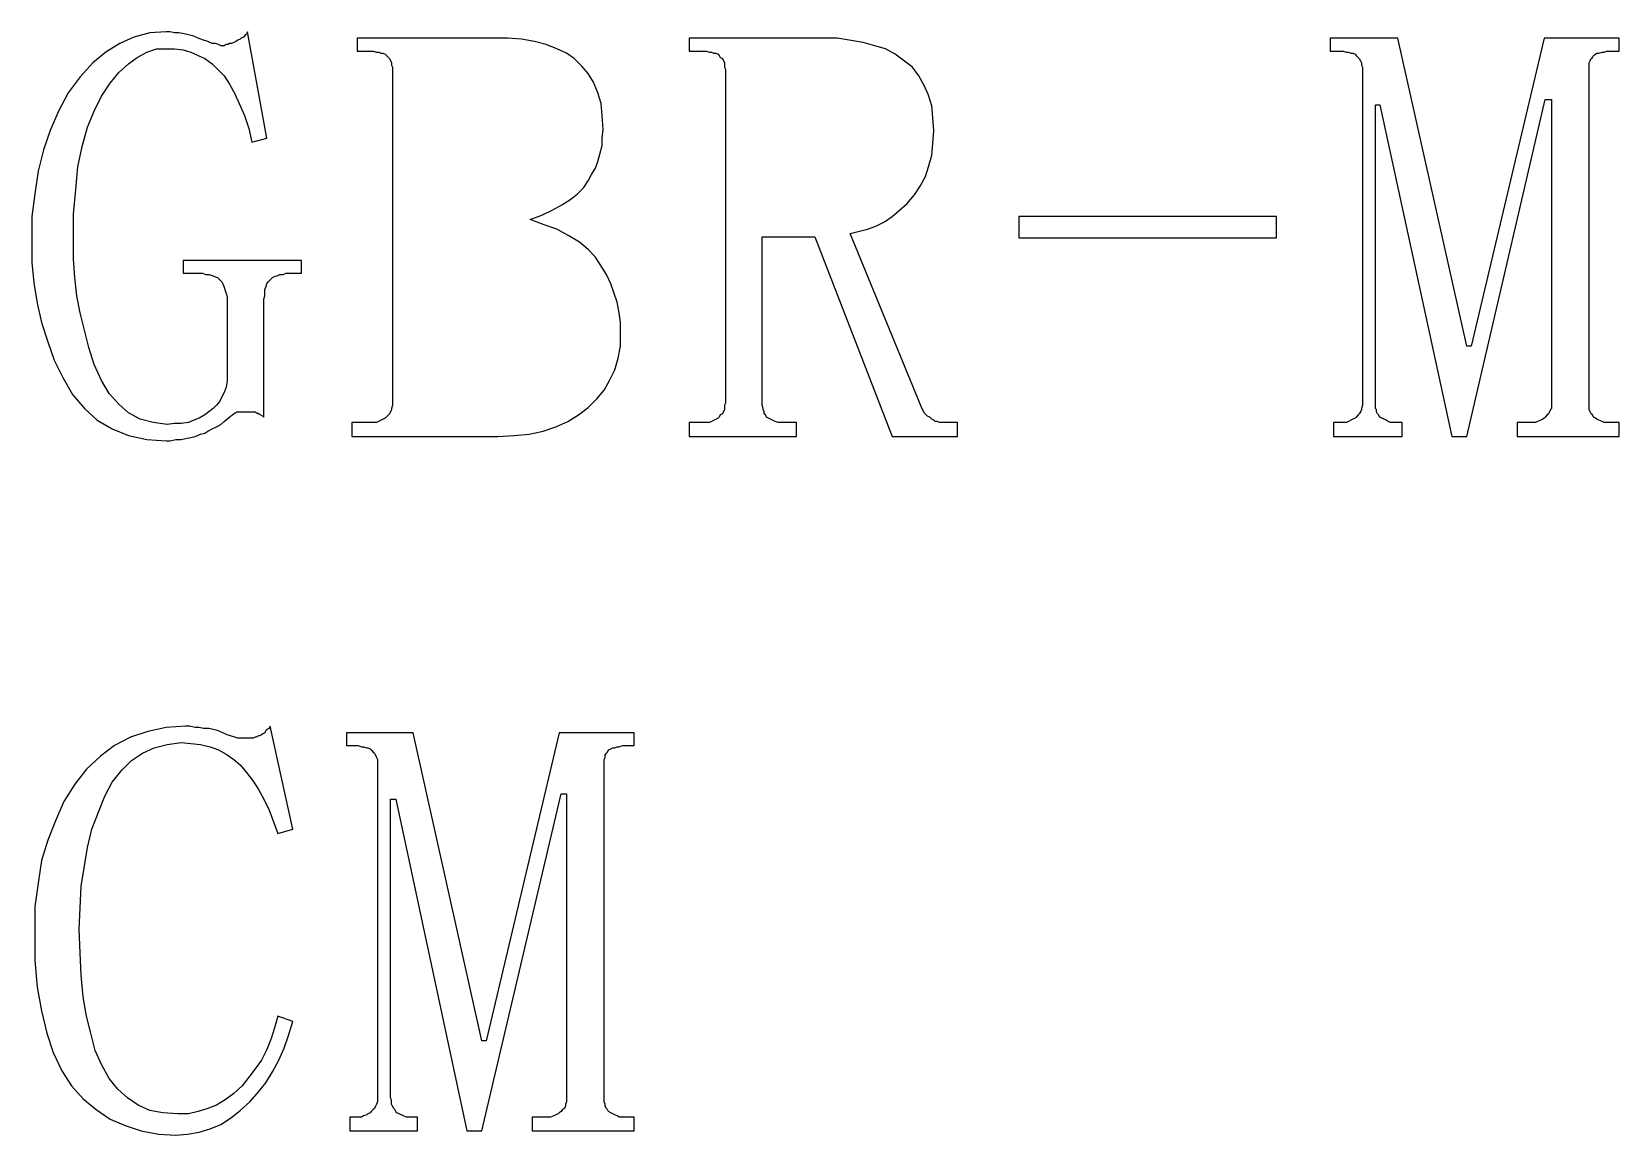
# Model space of a CAD drawing. Extents: x -275 to 275, y -225 to 225.
# Drawn here: x -222.71 to -207.93, y -186.5 to -176.22 of the extents above; entities that cross this region are included whole.
import ezdxf

# ---------------------------------------------------------------- set-up
doc = ezdxf.new("R2010")
doc.units = 0
doc.header["$MEASUREMENT"] = 0
doc.layers.get('0').update_dxf_attribs({"linetype": 'CONTINUOUS'})

msp = doc.modelspace()

# ---------------------------------------------------------------- linework, layer by layer
for points in [[(-221.55, -176.38), (-221.46, -176.38), (-221.46, -176.38), (-221.38, -176.38), (-221.38, -176.38), (-221.3, -176.39), (-221.3, -176.39), (-221.23, -176.41), (-221.23, -176.41), (-221.16, -176.44), (-221.16, -176.44), (-221.1, -176.47), (-221.1, -176.47), (-221.03, -176.52), (-221.03, -176.52), (-220.98, -176.57), (-220.98, -176.57), (-220.92, -176.63), (-220.92, -176.63), (-220.87, -176.71), (-220.87, -176.71), (-220.82, -176.8), (-220.82, -176.8), (-220.78, -176.89), (-220.78, -176.89), (-220.73, -177), (-220.73, -177), (-220.69, -177.12), (-220.69, -177.12), (-220.66, -177.25), (-220.66, -177.25), (-220.52, -177.21), (-220.52, -177.21), (-220.7, -176.22), (-220.7, -176.22), (-220.71, -176.24), (-220.71, -176.24), (-220.72, -176.25), (-220.72, -176.25), (-220.74, -176.27), (-220.74, -176.27), (-220.76, -176.28), (-220.76, -176.28), (-220.77, -176.29), (-220.77, -176.29), (-220.79, -176.3), (-220.79, -176.3), (-220.81, -176.31), (-220.81, -176.31), (-220.83, -176.32), (-220.83, -176.32), (-220.85, -176.33), (-220.85, -176.33), (-220.87, -176.33), (-220.87, -176.33), (-220.88, -176.34), (-220.88, -176.34), (-220.9, -176.34), (-220.9, -176.34), (-220.92, -176.35), (-220.92, -176.35), (-220.93, -176.35), (-220.93, -176.35), (-220.95, -176.35), (-220.95, -176.35), (-220.97, -176.34), (-220.97, -176.34), (-221, -176.33), (-221, -176.33), (-221.03, -176.33), (-221.03, -176.33), (-221.07, -176.31), (-221.07, -176.31), (-221.11, -176.3), (-221.11, -176.3), (-221.16, -176.28), (-221.16, -176.28), (-221.2, -176.26), (-221.2, -176.26), (-221.25, -176.25), (-221.25, -176.25), (-221.29, -176.24), (-221.29, -176.24), (-221.34, -176.23), (-221.34, -176.23), (-221.38, -176.23), (-221.38, -176.23), (-221.42, -176.22), (-221.42, -176.22), (-221.46, -176.22), (-221.46, -176.22), (-221.61, -176.23), (-221.61, -176.23), (-221.76, -176.27), (-221.76, -176.27), (-221.89, -176.33), (-221.89, -176.33), (-222.02, -176.41), (-222.02, -176.41), (-222.14, -176.51), (-222.14, -176.51), (-222.26, -176.64), (-222.26, -176.64), (-222.37, -176.79), (-222.37, -176.79), (-222.46, -176.96), (-222.46, -176.96), (-222.54, -177.14), (-222.54, -177.14), (-222.6, -177.32), (-222.6, -177.32), (-222.65, -177.52), (-222.65, -177.52), (-222.68, -177.73), (-222.68, -177.73), (-222.71, -177.94), (-222.71, -177.94), (-222.71, -178.17), (-222.71, -178.17), (-222.71, -178.37), (-222.71, -178.37), (-222.69, -178.56), (-222.69, -178.56), (-222.66, -178.75), (-222.66, -178.75), (-222.62, -178.93), (-222.62, -178.93), (-222.56, -179.11), (-222.56, -179.11), (-222.5, -179.28), (-222.5, -179.28), (-222.42, -179.44), (-222.42, -179.44), (-222.33, -179.6), (-222.33, -179.6), (-222.22, -179.73), (-222.22, -179.73), (-222.1, -179.84), (-222.1, -179.84), (-221.96, -179.92), (-221.96, -179.92), (-221.81, -179.98), (-221.81, -179.98), (-221.64, -180.02), (-221.64, -180.02), (-221.46, -180.03), (-221.46, -180.03), (-221.42, -180.03), (-221.42, -180.03), (-221.37, -180.02), (-221.37, -180.02), (-221.32, -180.02), (-221.32, -180.02), (-221.28, -180.01), (-221.28, -180.01), (-221.23, -180), (-221.23, -180), (-221.19, -179.99), (-221.19, -179.99), (-221.14, -179.97), (-221.14, -179.97), (-221.1, -179.96), (-221.1, -179.96), (-221.07, -179.94), (-221.07, -179.94), (-221.03, -179.92), (-221.03, -179.92), (-220.99, -179.9), (-220.99, -179.9), (-220.95, -179.88), (-220.95, -179.88), (-220.92, -179.85), (-220.92, -179.85), (-220.88, -179.82), (-220.88, -179.82), (-220.87, -179.81), (-220.87, -179.81), (-220.86, -179.8), (-220.86, -179.8), (-220.84, -179.79), (-220.84, -179.79), (-220.83, -179.78), (-220.83, -179.78), (-220.82, -179.77), (-220.82, -179.77), (-220.81, -179.77), (-220.81, -179.77), (-220.8, -179.76), (-220.8, -179.76), (-220.78, -179.76), (-220.78, -179.76), (-220.77, -179.76), (-220.77, -179.76), (-220.76, -179.76), (-220.76, -179.76), (-220.74, -179.76), (-220.74, -179.76), (-220.73, -179.76), (-220.73, -179.76), (-220.71, -179.76), (-220.71, -179.76), (-220.7, -179.76), (-220.7, -179.76), (-220.69, -179.76), (-220.69, -179.76), (-220.68, -179.76), (-220.68, -179.76), (-220.67, -179.76), (-220.67, -179.76), (-220.66, -179.76), (-220.66, -179.76), (-220.65, -179.76), (-220.65, -179.76), (-220.64, -179.76), (-220.64, -179.76), (-220.63, -179.76), (-220.63, -179.76), (-220.62, -179.77), (-220.62, -179.77), (-220.61, -179.77), (-220.61, -179.77), (-220.6, -179.78), (-220.6, -179.78), (-220.59, -179.78), (-220.59, -179.78), (-220.58, -179.79), (-220.58, -179.79), (-220.56, -179.8), (-220.56, -179.8), (-220.55, -179.81), (-220.55, -179.81), (-220.55, -178.71), (-220.55, -178.71), (-220.54, -178.68), (-220.54, -178.68), (-220.54, -178.65), (-220.54, -178.65), (-220.54, -178.62), (-220.54, -178.62), (-220.53, -178.6), (-220.53, -178.6), (-220.52, -178.57), (-220.52, -178.57), (-220.51, -178.55), (-220.51, -178.55), (-220.49, -178.53), (-220.49, -178.53), (-220.47, -178.51), (-220.47, -178.51), (-220.45, -178.5), (-220.45, -178.5), (-220.42, -178.49), (-220.42, -178.49), (-220.4, -178.48), (-220.4, -178.48), (-220.37, -178.48), (-220.37, -178.48), (-220.34, -178.47), (-220.34, -178.47), (-220.31, -178.47), (-220.31, -178.47), (-220.2, -178.47), (-220.2, -178.47), (-220.2, -178.35), (-220.2, -178.35), (-221.3, -178.35), (-221.3, -178.35), (-221.3, -178.47), (-221.3, -178.47), (-221.16, -178.47), (-221.16, -178.47), (-221.12, -178.47), (-221.12, -178.47), (-221.09, -178.48), (-221.09, -178.48), (-221.06, -178.48), (-221.06, -178.48), (-221.03, -178.49), (-221.03, -178.49), (-221.01, -178.5), (-221.01, -178.5), (-220.98, -178.51), (-220.98, -178.51), (-220.96, -178.53), (-220.96, -178.53), (-220.94, -178.55), (-220.94, -178.55), (-220.93, -178.57), (-220.93, -178.57), (-220.92, -178.6), (-220.92, -178.6), (-220.91, -178.63), (-220.91, -178.63), (-220.9, -178.66), (-220.9, -178.66), (-220.89, -178.69), (-220.89, -178.69), (-220.89, -178.72), (-220.89, -178.72), (-220.89, -179.47), (-220.89, -179.47), (-220.9, -179.53), (-220.9, -179.53), (-220.92, -179.58), (-220.92, -179.58), (-220.94, -179.62), (-220.94, -179.62), (-220.96, -179.66), (-220.96, -179.66), (-220.99, -179.7), (-220.99, -179.7), (-221.02, -179.73), (-221.02, -179.73), (-221.06, -179.76), (-221.06, -179.76), (-221.1, -179.79), (-221.1, -179.79), (-221.15, -179.82), (-221.15, -179.82), (-221.2, -179.84), (-221.2, -179.84), (-221.25, -179.86), (-221.25, -179.86), (-221.32, -179.87), (-221.32, -179.87), (-221.38, -179.87), (-221.38, -179.87), (-221.45, -179.88), (-221.45, -179.88), (-221.58, -179.86), (-221.58, -179.86), (-221.7, -179.83), (-221.7, -179.83), (-221.81, -179.77), (-221.81, -179.77), (-221.9, -179.69), (-221.9, -179.69), (-221.99, -179.59), (-221.99, -179.59), (-222.06, -179.47), (-222.06, -179.47), (-222.13, -179.32), (-222.13, -179.32), (-222.18, -179.16), (-222.18, -179.16), (-222.22, -179), (-222.22, -179), (-222.26, -178.84), (-222.26, -178.84), (-222.29, -178.68), (-222.29, -178.68), (-222.31, -178.51), (-222.31, -178.51), (-222.32, -178.34), (-222.32, -178.34), (-222.32, -178.17), (-222.32, -178.17), (-222.32, -177.92), (-222.32, -177.92), (-222.3, -177.69), (-222.3, -177.69), (-222.28, -177.48), (-222.28, -177.48), (-222.24, -177.29), (-222.24, -177.29), (-222.19, -177.11), (-222.19, -177.11), (-222.13, -176.96), (-222.13, -176.96), (-222.06, -176.82), (-222.06, -176.82), (-221.98, -176.7), (-221.98, -176.7), (-221.9, -176.6), (-221.9, -176.6), (-221.81, -176.52), (-221.81, -176.52), (-221.73, -176.46), (-221.73, -176.46), (-221.64, -176.41), (-221.64, -176.41), (-221.55, -176.38)], [(-218.28, -176.28), (-219.68, -176.28), (-219.68, -176.28), (-219.68, -176.4), (-219.68, -176.4), (-219.53, -176.4), (-219.53, -176.4), (-219.5, -176.41), (-219.5, -176.41), (-219.48, -176.41), (-219.48, -176.41), (-219.46, -176.42), (-219.46, -176.42), (-219.44, -176.42), (-219.44, -176.42), (-219.42, -176.43), (-219.42, -176.43), (-219.38, -176.47), (-219.38, -176.47), (-219.36, -176.51), (-219.36, -176.51), (-219.36, -176.53), (-219.36, -176.53), (-219.35, -176.55), (-219.35, -176.55), (-219.35, -179.7), (-219.35, -179.7), (-219.36, -179.73), (-219.36, -179.73), (-219.36, -179.74), (-219.36, -179.74), (-219.38, -179.78), (-219.38, -179.78), (-219.42, -179.82), (-219.42, -179.82), (-219.5, -179.86), (-219.5, -179.86), (-219.73, -179.86), (-219.73, -179.86), (-219.73, -179.99), (-219.73, -179.99), (-218.37, -179.99), (-218.37, -179.99), (-218.22, -179.98), (-218.22, -179.98), (-218.08, -179.97), (-218.08, -179.97), (-217.95, -179.94), (-217.95, -179.94), (-217.83, -179.9), (-217.83, -179.9), (-217.72, -179.85), (-217.72, -179.85), (-217.62, -179.79), (-217.62, -179.79), (-217.53, -179.72), (-217.53, -179.72), (-217.45, -179.64), (-217.45, -179.64), (-217.38, -179.56), (-217.38, -179.56), (-217.33, -179.47), (-217.33, -179.47), (-217.28, -179.37), (-217.28, -179.37), (-217.25, -179.26), (-217.25, -179.26), (-217.23, -179.15), (-217.23, -179.15), (-217.23, -178.93), (-217.23, -178.93), (-217.24, -178.84), (-217.24, -178.84), (-217.26, -178.74), (-217.26, -178.74), (-217.29, -178.65), (-217.29, -178.65), (-217.32, -178.57), (-217.32, -178.57), (-217.36, -178.48), (-217.36, -178.48), (-217.46, -178.32), (-217.46, -178.32), (-217.53, -178.25), (-217.53, -178.25), (-217.61, -178.18), (-217.61, -178.18), (-217.71, -178.12), (-217.71, -178.12), (-217.82, -178.06), (-217.82, -178.06), (-217.94, -178.02), (-217.94, -178.02), (-218.07, -177.97), (-218.07, -177.97), (-217.96, -177.93), (-217.96, -177.93), (-217.86, -177.88), (-217.86, -177.88), (-217.77, -177.83), (-217.77, -177.83), (-217.69, -177.78), (-217.69, -177.78), (-217.63, -177.73), (-217.63, -177.73), (-217.57, -177.67), (-217.57, -177.67), (-217.53, -177.61), (-217.53, -177.61), (-217.5, -177.55), (-217.5, -177.55), (-217.46, -177.49), (-217.46, -177.49), (-217.44, -177.43), (-217.44, -177.43), (-217.42, -177.36), (-217.42, -177.36), (-217.4, -177.28), (-217.4, -177.28), (-217.4, -177.21), (-217.4, -177.21), (-217.39, -177.13), (-217.39, -177.13), (-217.4, -177), (-217.4, -177), (-217.41, -176.89), (-217.41, -176.89), (-217.44, -176.79), (-217.44, -176.79), (-217.48, -176.69), (-217.48, -176.69), (-217.53, -176.61), (-217.53, -176.61), (-217.59, -176.54), (-217.59, -176.54), (-217.66, -176.47), (-217.66, -176.47), (-217.73, -176.42), (-217.73, -176.42), (-217.82, -176.38), (-217.82, -176.38), (-217.92, -176.34), (-217.92, -176.34), (-218.03, -176.31), (-218.03, -176.31), (-218.15, -176.29), (-218.15, -176.29), (-218.28, -176.28)], [(-215.21, -176.28), (-216.59, -176.28), (-216.59, -176.28), (-216.59, -176.4), (-216.59, -176.4), (-216.43, -176.4), (-216.43, -176.4), (-216.4, -176.41), (-216.4, -176.41), (-216.38, -176.41), (-216.38, -176.41), (-216.36, -176.42), (-216.36, -176.42), (-216.34, -176.42), (-216.34, -176.42), (-216.32, -176.43), (-216.32, -176.43), (-216.31, -176.44), (-216.31, -176.44), (-216.3, -176.46), (-216.3, -176.46), (-216.28, -176.47), (-216.28, -176.47), (-216.26, -176.51), (-216.26, -176.51), (-216.26, -176.55), (-216.26, -176.55), (-216.25, -176.57), (-216.25, -176.57), (-216.25, -179.68), (-216.25, -179.68), (-216.26, -179.7), (-216.26, -179.7), (-216.26, -179.74), (-216.26, -179.74), (-216.28, -179.78), (-216.28, -179.78), (-216.3, -179.79), (-216.3, -179.79), (-216.31, -179.81), (-216.31, -179.81), (-216.32, -179.82), (-216.32, -179.82), (-216.4, -179.86), (-216.4, -179.86), (-216.59, -179.86), (-216.59, -179.86), (-216.59, -179.99), (-216.59, -179.99), (-215.59, -179.99), (-215.59, -179.99), (-215.59, -179.86), (-215.59, -179.86), (-215.76, -179.86), (-215.76, -179.86), (-215.79, -179.85), (-215.79, -179.85), (-215.87, -179.81), (-215.87, -179.81), (-215.88, -179.79), (-215.88, -179.79), (-215.89, -179.78), (-215.89, -179.78), (-215.89, -179.76), (-215.89, -179.76), (-215.9, -179.74), (-215.9, -179.74), (-215.9, -179.73), (-215.9, -179.73), (-215.91, -179.7), (-215.91, -179.7), (-215.91, -178.13), (-215.91, -178.13), (-215.42, -178.13), (-215.42, -178.13), (-214.7, -179.99), (-214.7, -179.99), (-214.09, -179.99), (-214.09, -179.99), (-214.09, -179.86), (-214.09, -179.86), (-214.26, -179.86), (-214.26, -179.86), (-214.28, -179.85), (-214.28, -179.85), (-214.3, -179.85), (-214.3, -179.85), (-214.31, -179.84), (-214.31, -179.84), (-214.33, -179.83), (-214.33, -179.83), (-214.35, -179.81), (-214.35, -179.81), (-214.37, -179.8), (-214.37, -179.8), (-214.4, -179.77), (-214.4, -179.77), (-214.43, -179.71), (-214.43, -179.71), (-215.09, -178.1), (-215.09, -178.1), (-214.93, -178.06), (-214.93, -178.06), (-214.85, -178.03), (-214.85, -178.03), (-214.77, -177.99), (-214.77, -177.99), (-214.7, -177.94), (-214.7, -177.94), (-214.56, -177.82), (-214.56, -177.82), (-214.49, -177.74), (-214.49, -177.74), (-214.44, -177.66), (-214.44, -177.66), (-214.39, -177.57), (-214.39, -177.57), (-214.36, -177.48), (-214.36, -177.48), (-214.33, -177.37), (-214.33, -177.37), (-214.32, -177.26), (-214.32, -177.26), (-214.31, -177.14), (-214.31, -177.14), (-214.32, -177.02), (-214.32, -177.02), (-214.33, -176.91), (-214.33, -176.91), (-214.36, -176.81), (-214.36, -176.81), (-214.4, -176.72), (-214.4, -176.72), (-214.45, -176.63), (-214.45, -176.63), (-214.51, -176.55), (-214.51, -176.55), (-214.67, -176.43), (-214.67, -176.43), (-214.76, -176.38), (-214.76, -176.38), (-214.86, -176.35), (-214.86, -176.35), (-214.97, -176.32), (-214.97, -176.32), (-215.21, -176.28)], [(-208.21, -179.7), (-208.21, -179.68), (-208.21, -179.68), (-208.21, -176.57), (-208.21, -176.57), (-208.21, -176.55), (-208.21, -176.55), (-208.21, -176.53), (-208.21, -176.53), (-208.21, -176.51), (-208.21, -176.51), (-208.2, -176.49), (-208.2, -176.49), (-208.19, -176.47), (-208.19, -176.47), (-208.18, -176.46), (-208.18, -176.46), (-208.17, -176.44), (-208.17, -176.44), (-208.15, -176.43), (-208.15, -176.43), (-208.14, -176.42), (-208.14, -176.42), (-208.12, -176.42), (-208.12, -176.42), (-208.09, -176.41), (-208.09, -176.41), (-208.07, -176.41), (-208.07, -176.41), (-208.05, -176.4), (-208.05, -176.4), (-208.02, -176.4), (-208.02, -176.4), (-207.93, -176.4), (-207.93, -176.4), (-207.93, -176.28), (-207.93, -176.28), (-208.63, -176.28), (-208.63, -176.28), (-209.31, -179.15), (-209.31, -179.15), (-209.35, -179.15), (-209.35, -179.15), (-209.99, -176.28), (-209.99, -176.28), (-210.62, -176.28), (-210.62, -176.28), (-210.62, -176.4), (-210.62, -176.4), (-210.53, -176.4), (-210.53, -176.4), (-210.5, -176.4), (-210.5, -176.4), (-210.47, -176.41), (-210.47, -176.41), (-210.45, -176.41), (-210.45, -176.41), (-210.43, -176.42), (-210.43, -176.42), (-210.41, -176.42), (-210.41, -176.42), (-210.39, -176.43), (-210.39, -176.43), (-210.38, -176.44), (-210.38, -176.44), (-210.36, -176.46), (-210.36, -176.46), (-210.35, -176.47), (-210.35, -176.47), (-210.34, -176.49), (-210.34, -176.49), (-210.33, -176.51), (-210.33, -176.51), (-210.33, -176.53), (-210.33, -176.53), (-210.32, -176.55), (-210.32, -176.55), (-210.32, -176.57), (-210.32, -176.57), (-210.32, -179.68), (-210.32, -179.68), (-210.32, -179.7), (-210.32, -179.7), (-210.33, -179.73), (-210.33, -179.73), (-210.33, -179.74), (-210.33, -179.74), (-210.34, -179.76), (-210.34, -179.76), (-210.35, -179.78), (-210.35, -179.78), (-210.36, -179.79), (-210.36, -179.79), (-210.38, -179.81), (-210.38, -179.81), (-210.39, -179.82), (-210.39, -179.82), (-210.41, -179.83), (-210.41, -179.83), (-210.43, -179.84), (-210.43, -179.84), (-210.45, -179.85), (-210.45, -179.85), (-210.47, -179.86), (-210.47, -179.86), (-210.5, -179.86), (-210.5, -179.86), (-210.53, -179.86), (-210.53, -179.86), (-210.59, -179.86), (-210.59, -179.86), (-210.59, -179.99), (-210.59, -179.99), (-209.95, -179.99), (-209.95, -179.99), (-209.95, -179.86), (-209.95, -179.86), (-210, -179.86), (-210, -179.86), (-210.03, -179.86), (-210.03, -179.86), (-210.06, -179.86), (-210.06, -179.86), (-210.08, -179.85), (-210.08, -179.85), (-210.1, -179.84), (-210.1, -179.84), (-210.12, -179.83), (-210.12, -179.83), (-210.14, -179.82), (-210.14, -179.82), (-210.16, -179.81), (-210.16, -179.81), (-210.17, -179.79), (-210.17, -179.79), (-210.18, -179.78), (-210.18, -179.78), (-210.19, -179.76), (-210.19, -179.76), (-210.19, -179.74), (-210.19, -179.74), (-210.2, -179.73), (-210.2, -179.73), (-210.2, -179.7), (-210.2, -179.7), (-210.2, -179.68), (-210.2, -179.68), (-210.2, -176.9), (-210.2, -176.9), (-210.16, -176.9), (-210.16, -176.9), (-209.49, -179.99), (-209.49, -179.99), (-209.35, -179.99), (-209.35, -179.99), (-208.62, -176.85), (-208.62, -176.85), (-208.56, -176.85), (-208.56, -176.85), (-208.56, -179.68), (-208.56, -179.68), (-208.56, -179.7), (-208.56, -179.7), (-208.56, -179.73), (-208.56, -179.73), (-208.57, -179.74), (-208.57, -179.74), (-208.58, -179.76), (-208.58, -179.76), (-208.59, -179.78), (-208.59, -179.78), (-208.6, -179.79), (-208.6, -179.79), (-208.62, -179.81), (-208.62, -179.81), (-208.63, -179.82), (-208.63, -179.82), (-208.64, -179.83), (-208.64, -179.83), (-208.66, -179.84), (-208.66, -179.84), (-208.69, -179.85), (-208.69, -179.85), (-208.71, -179.86), (-208.71, -179.86), (-208.74, -179.86), (-208.74, -179.86), (-208.77, -179.86), (-208.77, -179.86), (-208.88, -179.86), (-208.88, -179.86), (-208.88, -179.99), (-208.88, -179.99), (-207.93, -179.99), (-207.93, -179.99), (-207.93, -179.86), (-207.93, -179.86), (-208.02, -179.86), (-208.02, -179.86), (-208.05, -179.86), (-208.05, -179.86), (-208.07, -179.86), (-208.07, -179.86), (-208.09, -179.85), (-208.09, -179.85), (-208.12, -179.84), (-208.12, -179.84), (-208.14, -179.83), (-208.14, -179.83), (-208.15, -179.82), (-208.15, -179.82), (-208.17, -179.81), (-208.17, -179.81), (-208.18, -179.79), (-208.18, -179.79), (-208.19, -179.78), (-208.19, -179.78), (-208.2, -179.76), (-208.2, -179.76), (-208.21, -179.74), (-208.21, -179.74), (-208.21, -179.73), (-208.21, -179.73), (-208.21, -179.7)], [(-213.52, -177.94), (-213.52, -178.14), (-213.52, -178.14), (-211.12, -178.14), (-211.12, -178.14), (-211.12, -177.94), (-211.12, -177.94), (-213.52, -177.94)], [(-221.53, -186.49), (-221.37, -186.5), (-221.37, -186.5), (-221.26, -186.49), (-221.26, -186.49), (-221.15, -186.47), (-221.15, -186.47), (-221.05, -186.44), (-221.05, -186.44), (-220.95, -186.4), (-220.95, -186.4), (-220.86, -186.34), (-220.86, -186.34), (-220.77, -186.27), (-220.77, -186.27), (-220.68, -186.19), (-220.68, -186.19), (-220.61, -186.11), (-220.61, -186.11), (-220.53, -186.01), (-220.53, -186.01), (-220.47, -185.91), (-220.47, -185.91), (-220.41, -185.8), (-220.41, -185.8), (-220.36, -185.69), (-220.36, -185.69), (-220.32, -185.57), (-220.32, -185.57), (-220.28, -185.44), (-220.28, -185.44), (-220.42, -185.39), (-220.42, -185.39), (-220.45, -185.5), (-220.45, -185.5), (-220.48, -185.6), (-220.48, -185.6), (-220.52, -185.7), (-220.52, -185.7), (-220.57, -185.8), (-220.57, -185.8), (-220.63, -185.88), (-220.63, -185.88), (-220.69, -185.96), (-220.69, -185.96), (-220.75, -186.04), (-220.75, -186.04), (-220.83, -186.11), (-220.83, -186.11), (-220.91, -186.17), (-220.91, -186.17), (-220.99, -186.22), (-220.99, -186.22), (-221.07, -186.25), (-221.07, -186.25), (-221.16, -186.28), (-221.16, -186.28), (-221.25, -186.3), (-221.25, -186.3), (-221.35, -186.3), (-221.35, -186.3), (-221.49, -186.29), (-221.49, -186.29), (-221.61, -186.27), (-221.61, -186.27), (-221.72, -186.22), (-221.72, -186.22), (-221.82, -186.15), (-221.82, -186.15), (-221.91, -186.07), (-221.91, -186.07), (-221.99, -185.97), (-221.99, -185.97), (-222.06, -185.84), (-222.06, -185.84), (-222.12, -185.71), (-222.12, -185.71), (-222.16, -185.55), (-222.16, -185.55), (-222.2, -185.39), (-222.2, -185.39), (-222.23, -185.21), (-222.23, -185.21), (-222.25, -185.01), (-222.25, -185.01), (-222.26, -184.8), (-222.26, -184.8), (-222.27, -184.58), (-222.27, -184.58), (-222.26, -184.38), (-222.26, -184.38), (-222.25, -184.18), (-222.25, -184.18), (-222.22, -183.99), (-222.22, -183.99), (-222.19, -183.82), (-222.19, -183.82), (-222.15, -183.65), (-222.15, -183.65), (-222.09, -183.49), (-222.09, -183.49), (-222.03, -183.34), (-222.03, -183.34), (-221.96, -183.21), (-221.96, -183.21), (-221.87, -183.1), (-221.87, -183.1), (-221.78, -183.01), (-221.78, -183.01), (-221.68, -182.94), (-221.68, -182.94), (-221.57, -182.89), (-221.57, -182.89), (-221.45, -182.86), (-221.45, -182.86), (-221.32, -182.84), (-221.32, -182.84), (-221.23, -182.85), (-221.23, -182.85), (-221.14, -182.86), (-221.14, -182.86), (-221.05, -182.88), (-221.05, -182.88), (-220.97, -182.91), (-220.97, -182.91), (-220.9, -182.95), (-220.9, -182.95), (-220.83, -183), (-220.83, -183), (-220.77, -183.05), (-220.77, -183.05), (-220.71, -183.12), (-220.71, -183.12), (-220.65, -183.2), (-220.65, -183.2), (-220.6, -183.28), (-220.6, -183.28), (-220.55, -183.37), (-220.55, -183.37), (-220.5, -183.47), (-220.5, -183.47), (-220.46, -183.58), (-220.46, -183.58), (-220.42, -183.69), (-220.42, -183.69), (-220.28, -183.65), (-220.28, -183.65), (-220.49, -182.69), (-220.49, -182.69), (-220.5, -182.71), (-220.5, -182.71), (-220.52, -182.72), (-220.52, -182.72), (-220.53, -182.73), (-220.53, -182.73), (-220.54, -182.75), (-220.54, -182.75), (-220.56, -182.76), (-220.56, -182.76), (-220.57, -182.77), (-220.57, -182.77), (-220.59, -182.78), (-220.59, -182.78), (-220.6, -182.78), (-220.6, -182.78), (-220.62, -182.79), (-220.62, -182.79), (-220.63, -182.79), (-220.63, -182.79), (-220.65, -182.8), (-220.65, -182.8), (-220.68, -182.8), (-220.68, -182.8), (-220.7, -182.8), (-220.7, -182.8), (-220.73, -182.8), (-220.73, -182.8), (-220.76, -182.8), (-220.76, -182.8), (-220.79, -182.8), (-220.79, -182.8), (-220.82, -182.79), (-220.82, -182.79), (-220.86, -182.78), (-220.86, -182.78), (-220.89, -182.77), (-220.89, -182.77), (-220.93, -182.75), (-220.93, -182.75), (-220.98, -182.73), (-220.98, -182.73), (-221.02, -182.72), (-221.02, -182.72), (-221.06, -182.71), (-221.06, -182.71), (-221.11, -182.71), (-221.11, -182.71), (-221.15, -182.7), (-221.15, -182.7), (-221.19, -182.7), (-221.19, -182.7), (-221.24, -182.69), (-221.24, -182.69), (-221.28, -182.69), (-221.28, -182.69), (-221.46, -182.7), (-221.46, -182.7), (-221.63, -182.74), (-221.63, -182.74), (-221.79, -182.79), (-221.79, -182.79), (-221.94, -182.87), (-221.94, -182.87), (-222.07, -182.97), (-222.07, -182.97), (-222.2, -183.09), (-222.2, -183.09), (-222.31, -183.23), (-222.31, -183.23), (-222.41, -183.39), (-222.41, -183.39), (-222.49, -183.57), (-222.49, -183.57), (-222.56, -183.75), (-222.56, -183.75), (-222.62, -183.94), (-222.62, -183.94), (-222.65, -184.15), (-222.65, -184.15), (-222.68, -184.37), (-222.68, -184.37), (-222.68, -184.59), (-222.68, -184.59), (-222.68, -184.87), (-222.68, -184.87), (-222.66, -185.12), (-222.66, -185.12), (-222.62, -185.34), (-222.62, -185.34), (-222.57, -185.55), (-222.57, -185.55), (-222.51, -185.73), (-222.51, -185.73), (-222.43, -185.9), (-222.43, -185.9), (-222.34, -186.04), (-222.34, -186.04), (-222.23, -186.16), (-222.23, -186.16), (-222.11, -186.26), (-222.11, -186.26), (-221.98, -186.35), (-221.98, -186.35), (-221.84, -186.41), (-221.84, -186.41), (-221.69, -186.46), (-221.69, -186.46), (-221.53, -186.49)], [(-217.38, -186.17), (-217.38, -186.15), (-217.38, -186.15), (-217.38, -183.04), (-217.38, -183.04), (-217.38, -183.02), (-217.38, -183.02), (-217.38, -183), (-217.38, -183), (-217.37, -182.98), (-217.37, -182.98), (-217.37, -182.96), (-217.37, -182.96), (-217.36, -182.94), (-217.36, -182.94), (-217.35, -182.93), (-217.35, -182.93), (-217.34, -182.91), (-217.34, -182.91), (-217.32, -182.9), (-217.32, -182.9), (-217.3, -182.89), (-217.3, -182.89), (-217.28, -182.89), (-217.28, -182.89), (-217.26, -182.88), (-217.26, -182.88), (-217.24, -182.88), (-217.24, -182.88), (-217.21, -182.87), (-217.21, -182.87), (-217.18, -182.87), (-217.18, -182.87), (-217.1, -182.87), (-217.1, -182.87), (-217.1, -182.75), (-217.1, -182.75), (-217.8, -182.75), (-217.8, -182.75), (-218.48, -185.62), (-218.48, -185.62), (-218.52, -185.62), (-218.52, -185.62), (-219.16, -182.75), (-219.16, -182.75), (-219.78, -182.75), (-219.78, -182.75), (-219.78, -182.87), (-219.78, -182.87), (-219.7, -182.87), (-219.7, -182.87), (-219.67, -182.87), (-219.67, -182.87), (-219.64, -182.88), (-219.64, -182.88), (-219.62, -182.88), (-219.62, -182.88), (-219.59, -182.89), (-219.59, -182.89), (-219.58, -182.89), (-219.58, -182.89), (-219.56, -182.9), (-219.56, -182.9), (-219.55, -182.91), (-219.55, -182.91), (-219.53, -182.93), (-219.53, -182.93), (-219.52, -182.94), (-219.52, -182.94), (-219.51, -182.96), (-219.51, -182.96), (-219.5, -182.98), (-219.5, -182.98), (-219.49, -183), (-219.49, -183), (-219.49, -183.02), (-219.49, -183.02), (-219.49, -183.04), (-219.49, -183.04), (-219.49, -186.15), (-219.49, -186.15), (-219.49, -186.17), (-219.49, -186.17), (-219.49, -186.19), (-219.49, -186.19), (-219.5, -186.21), (-219.5, -186.21), (-219.51, -186.23), (-219.51, -186.23), (-219.52, -186.25), (-219.52, -186.25), (-219.53, -186.26), (-219.53, -186.26), (-219.55, -186.28), (-219.55, -186.28), (-219.56, -186.29), (-219.56, -186.29), (-219.58, -186.3), (-219.58, -186.3), (-219.59, -186.31), (-219.59, -186.31), (-219.62, -186.32), (-219.62, -186.32), (-219.64, -186.33), (-219.64, -186.33), (-219.67, -186.33), (-219.67, -186.33), (-219.7, -186.33), (-219.7, -186.33), (-219.75, -186.33), (-219.75, -186.33), (-219.75, -186.46), (-219.75, -186.46), (-219.12, -186.46), (-219.12, -186.46), (-219.12, -186.33), (-219.12, -186.33), (-219.17, -186.33), (-219.17, -186.33), (-219.2, -186.33), (-219.2, -186.33), (-219.22, -186.33), (-219.22, -186.33), (-219.25, -186.32), (-219.25, -186.32), (-219.27, -186.31), (-219.27, -186.31), (-219.29, -186.3), (-219.29, -186.3), (-219.31, -186.29), (-219.31, -186.29), (-219.32, -186.28), (-219.32, -186.28), (-219.33, -186.26), (-219.33, -186.26), (-219.34, -186.25), (-219.34, -186.25), (-219.35, -186.23), (-219.35, -186.23), (-219.36, -186.21), (-219.36, -186.21), (-219.36, -186.19), (-219.36, -186.19), (-219.36, -186.17), (-219.36, -186.17), (-219.37, -186.15), (-219.37, -186.15), (-219.37, -183.37), (-219.37, -183.37), (-219.32, -183.37), (-219.32, -183.37), (-218.66, -186.46), (-218.66, -186.46), (-218.52, -186.46), (-218.52, -186.46), (-217.78, -183.32), (-217.78, -183.32), (-217.73, -183.32), (-217.73, -183.32), (-217.73, -186.15), (-217.73, -186.15), (-217.73, -186.17), (-217.73, -186.17), (-217.73, -186.19), (-217.73, -186.19), (-217.74, -186.21), (-217.74, -186.21), (-217.74, -186.23), (-217.74, -186.23), (-217.75, -186.25), (-217.75, -186.25), (-217.77, -186.26), (-217.77, -186.26), (-217.78, -186.28), (-217.78, -186.28), (-217.8, -186.29), (-217.8, -186.29), (-217.81, -186.3), (-217.81, -186.3), (-217.83, -186.31), (-217.83, -186.31), (-217.85, -186.32), (-217.85, -186.32), (-217.88, -186.33), (-217.88, -186.33), (-217.9, -186.33), (-217.9, -186.33), (-217.93, -186.33), (-217.93, -186.33), (-218.05, -186.33), (-218.05, -186.33), (-218.05, -186.46), (-218.05, -186.46), (-217.1, -186.46), (-217.1, -186.46), (-217.1, -186.33), (-217.1, -186.33), (-217.18, -186.33), (-217.18, -186.33), (-217.21, -186.33), (-217.21, -186.33), (-217.24, -186.33), (-217.24, -186.33), (-217.26, -186.32), (-217.26, -186.32), (-217.28, -186.31), (-217.28, -186.31), (-217.3, -186.3), (-217.3, -186.3), (-217.32, -186.29), (-217.32, -186.29), (-217.34, -186.28), (-217.34, -186.28), (-217.35, -186.26), (-217.35, -186.26), (-217.36, -186.25), (-217.36, -186.25), (-217.37, -186.23), (-217.37, -186.23), (-217.37, -186.21), (-217.37, -186.21), (-217.38, -186.19), (-217.38, -186.19), (-217.38, -186.17)]]:
    msp.add_lwpolyline(points)

doc.saveas('drawing.dxf')
